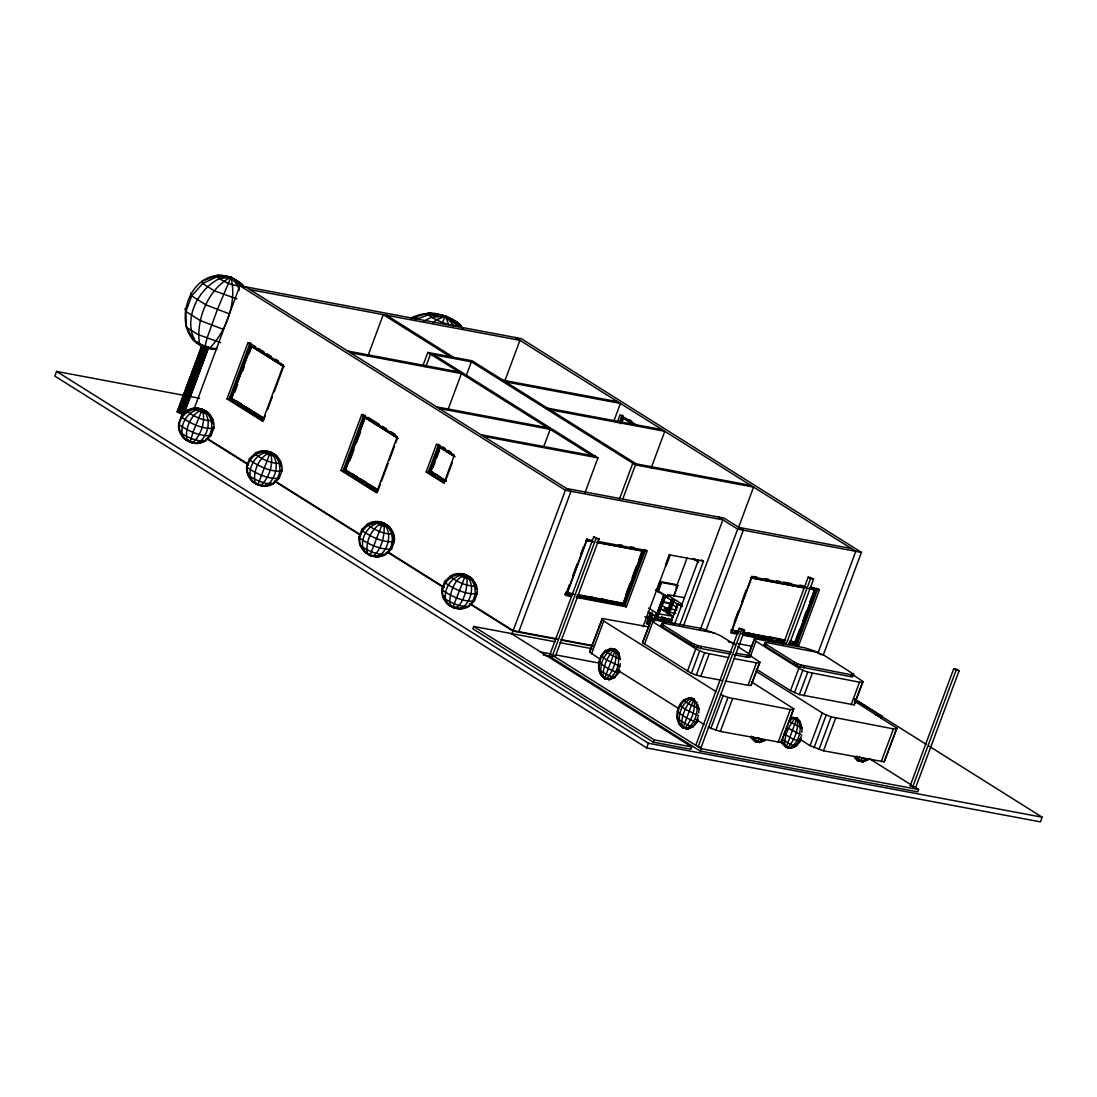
<?xml version="1.0" encoding="UTF-8"?>
<svg xmlns="http://www.w3.org/2000/svg" width="1097" height="1097" viewBox="0 0 1097 1097"><rect width="100%" height="100%" fill="white"/><g stroke="black" fill="none" stroke-linecap="round" stroke-linejoin="round"><path stroke-width="1.5" d="M698.145 719.495L697.185 722.073L693.043 726.804L687.558 728.915L683.047 727.846C673.846 721.456 675.944 706.482 683.829 699.886L688.875 697.829L692.33 698.487M606.216 650.521L605.421 650.617L605.832 651.385L609.863 654.374L620.559 659.544L618.859 653.51L615.417 649.575C599.675 644.542 629.212 660.476 615.417 649.575L610.906 648.505L605.421 650.617C597.536 657.226 595.438 672.187 604.625 678.577L609.137 679.646L613.826 677.631L617.762 672.927L620.326 663.699M698.734 712.968L698.981 708.799L697.706 704.288M801.866 732.33L802.099 728.175L800.399 722.141L796.957 718.206L791.993 717.191L800.399 722.141M244.151 287.414L240.257 282.711L230.973 277.253L219.112 278.748C197.501 289.786 182.596 319.515 195.595 341.976L204.878 347.434L209.829 348.051C226.846 330.197 237.075 301.524 230.973 277.253C183.583 261.689 163.864 348.38 216.795 349.449M608.492 678.44L609.589 679.592L604.625 678.577L615.417 649.575L610.686 648.985C600.47 652.4 596.411 665.838 600.964 675.121L604.625 678.577L609.589 679.592L614.635 677.535L618.763 672.818L619.723 670.226M764.636 739.556L765.048 740.324L759.563 742.436L755.038 741.366L756.148 738.199M801.263 738.857L800.303 741.449L796.175 746.166L790.676 748.277L786.165 747.222L796.957 718.206L792.226 717.616L789.799 718.809M859.691 756.395L858.169 760.742L863.12 761.757L868.166 759.7L867.754 758.932M184.474 395.441L56.591 371.43L54.85 376.106L646.668 747.921L1040.409 821.872L1042.15 817.196L929.008 746.111M183.83 414.213L177.193 411.677L202.04 344.856M177.303 411.992L202.451 344.746M177.892 412.458L202.739 345.637M185.544 392.561L187.313 387.79M193.237 371.869L195.005 367.097M199.75 354.372L201.519 349.6M178.88 412.993L203.727 346.172M180.127 413.514L204.974 346.707M181.43 413.967L206.277 347.146M178.701 423.209L181.416 415.928L187.066 410.58C199.147 402.969 216.136 414.076 213.792 428.296L211.077 435.578L205.427 440.925C193.346 448.522 176.37 437.429 178.701 423.209L179.867 432.232C187.176 437.237 196.486 441.762 205.427 440.925M182.582 414.255L207.443 347.434M183.734 411.855L185.503 407.083M187.875 400.707L192.016 389.572M195.568 380.028L199.709 368.894M203.26 359.35L206.209 351.397M183.432 414.337L208.279 347.516M184.323 412.307L208.581 347.077M184.433 412.623L208.691 347.392M194.073 408.975L239.886 285.755L521.13 338.575L861.433 552.367L823.148 655.307M211.118 432.588L212.749 428.214M247.908 342.744L283.41 365.054L262.526 421.193L227.024 398.883L247.908 342.744L250.719 343.265M263.568 418.231L231.563 398.266L251.048 345.857L283.053 365.822M251.35 345.912L231.563 398.266M234.744 392.287L237.734 384.265M242.506 371.43L244.302 366.617M249.074 353.783L252.049 345.761M263.403 420.837L265.2 416.024M267.586 409.606L272.358 396.785M274.154 391.972L283.698 366.302M246.77 465.964L249.472 458.683L255.121 453.335C267.202 445.739 284.192 456.832 281.847 471.052L279.145 478.347L273.496 483.681C261.415 491.291 244.425 480.184 246.77 465.964L247.936 475.001C255.231 479.992 264.542 484.531 273.496 483.681M367.838 356.114L383.264 314.633L450.14 356.648M340.948 470.462L361.832 414.309L397.333 436.62L376.449 492.772L340.948 470.462L346.57 471.518M363.889 414.707L343.004 470.846L377.094 492.265M365.068 415.448L344.197 471.6L345.692 471.875M377.491 489.81L345.486 469.831L364.972 417.436L396.977 437.401M365.274 417.491L345.486 469.831M349.874 460.644L354.043 449.413M356.429 442.996L360.611 431.765M359.213 536.611L361.914 529.33L367.564 523.982C379.713 516.358 396.593 527.492 394.289 541.699L391.588 548.98L385.938 554.328C373.858 561.938 356.868 550.831 359.213 536.611L360.378 545.634C367.673 550.639 376.984 555.164 385.938 554.328L385.541 553.094M423.085 365.219L427.83 352.466L472.08 360.776L636.164 463.866M377.327 492.416L380.316 484.394M381.509 481.185L388.077 463.537M389.27 460.329L394.632 445.889M395.825 442.681L397.621 437.868M425.855 366.617L430.49 354.139L474.74 362.449M392.164 544.537L393.796 540.163L393.124 532.676L390.806 530.879L387.94 525.477L382.839 522.775L377.752 521.582M447.768 410.251L461.412 373.57L350.409 352.713M426.143 472.039L436.592 443.97L454.336 455.118L443.901 483.201L426.143 472.039L430.367 472.834M438.649 444.354L428.214 472.423L444.6 482.721M439.828 445.094L429.393 473.177L430.888 473.451M446.081 481.076L430.682 471.408L439.732 447.082L454.021 455.927M466.143 375.846L471.367 361.818L635.451 464.895L753.57 487.082L738.487 527.643M446.369 481.13L430.984 471.463L440.034 447.137M433.205 467.212L434.947 462.536M436.688 457.86L439.595 450.058M445.355 481.281L452.321 462.564M504.524 381.783L519.951 340.303L249.951 289.594M442.064 588.664L444.779 581.383L450.428 576.035C462.577 568.411 479.444 579.559 477.154 593.751L474.439 601.046L468.789 606.38C456.709 613.991 439.719 602.884 442.064 588.664L443.229 597.7C450.524 602.692 459.835 607.231 468.789 606.38M474.48 598.043L476.112 593.669M554.931 641.731L473.712 626.469L472.834 628.814L653.346 742.216L690.849 749.265L691.713 746.92L511.216 633.518M543.659 446.877L550.187 429.338L439.184 408.495M512.052 633.668L513.012 631.09L469.612 603.83M557.358 638.92L513.19 630.624L565.394 490.249L239.886 285.755M518.812 631.68L571.016 491.319L245.509 286.811M584.893 492.951L597.947 457.86L433.863 354.77M613.881 420.974L620.408 403.422L505.662 381.879M617.131 422.537L620.038 414.735L638.139 426.116M619.778 421.358L622.095 415.119M620.381 423.661L623.288 415.873M621.492 422.414L623.48 417.902L621.793 422.468M569.398 584.715L566.436 592.654L573.745 594.231M572.936 575.185L577.077 564.064M580.615 554.534L583.563 546.594M566.82 593.216L587.101 538.668M593.683 536.886L596.041 538.38L552.545 655.362L555.548 655.924L599.044 538.942L593.683 536.886L549.309 656.212L700.215 751.02L917.709 791.869L918.587 789.525L914.226 786.796M619.448 499.094L632.777 463.222L750.91 485.409M622.685 499.217L635.451 464.895M651.152 467.994L664.796 431.313L550.05 409.757M600.196 659.228L589.596 652.112L602.349 618.516L648.204 626.785M602.349 618.516L589.596 652.112M591.544 653.785L603.72 621.039L601.773 619.366M625.619 595.15L629.788 583.919M632.174 577.502L636.356 566.285M638.742 559.868L641.718 551.846M623.206 603.213L642.691 550.804L623.439 603.35L577.941 594.711M644.104 549.378L623.219 605.53L622.04 604.776M645.598 549.652L624.714 605.805L576.391 596.727M576.35 597.44L626.346 606.833L647.23 550.68L597.234 541.287M665.385 565.312L669.458 554.396M643.048 626.648L669.732 554.904L703.479 561.239L679.687 625.194M656.541 590.817L659.873 581.561L676.369 584.66L677.795 585.496L673.805 596.178M666.126 565.778L670.198 554.863M657.432 591.365L660.833 582.246L659.941 581.684M657.638 591.475L660.833 582.246M657.871 591.557L661.272 582.438L677.795 585.496M658.104 591.626L661.491 582.493M650.274 612.866L646.339 623.439L647.532 624.193L649.026 624.467L652.962 613.895M647.532 624.193L652.029 612.099M721.991 680.387L700.805 676.41L691.357 673.339L642.527 642.664L651.467 619.352L701.669 628.43L715.093 633.559M651.467 619.352L642.527 642.664M644.488 644.323L652.838 621.876L650.878 620.203M653.469 620.34L656.143 612.88L658.899 613.785M672.077 619.819L655.718 616.569L663.808 595.191L655.334 589.857M663.808 595.191L657.226 613.538L648.546 608.108M654.662 621.08L656.335 616.555L655.156 615.801M657.199 590.213L665.783 595.616L664.261 595.383L657.473 613.634L673.407 616.377L660.284 608.382M657.693 613.689L664.48 595.438M656.692 616.939L657.912 613.662M656.294 620.066L657.418 617.049M657.61 617.172L665.687 595.534M656.719 619.86L657.843 616.829L656.335 616.555M658.968 613.909L665.783 595.616M657.802 620.354L658.927 617.323M678.495 604.804L666.647 597.234L667.689 594.643L684.514 597.687M667.223 597.728L667.689 594.643M660.079 620.888L661.765 616.349M676.918 610.138L667.675 608.396L666.455 611.673L665.55 611.427L663.767 610.645L664.988 607.368L660.888 604.79M664.563 611.056L665.783 607.779L664.988 607.368M661.258 621.629L662.945 617.09M665.55 611.427L666.77 608.149L667.675 608.396M730.547 654.059L700.668 648.45L693.565 646.133L662.492 626.936L661.025 625.688L661.71 623.809L664.371 623.343L714.27 632.969L720.935 635.917L734.99 644.748M662.903 620.6L664.028 617.584M662.149 623.178L661.025 625.688M662.753 621.903L663.877 618.886M663.63 620.957L664.782 617.858M666.51 613.196L671.707 599.223M676.04 587.663L687.065 558.03M664.398 620.888L665.522 617.872M673.668 596.178L677.699 585.414M662.492 626.936L663.178 625.071L661.71 623.809M664.234 623.261L665.961 618.598M667.689 613.936L672.886 599.963M666.304 621.985L667.47 618.886M669.197 614.224L674.394 600.251M666.592 622.808L668.279 618.269L669.472 619.01L668.347 622.04M669.842 622.314L670.966 619.298M671.474 619.778L672.694 616.514M673.764 623.946L670.843 622.095L677.658 603.803L682.43 606.051M670.939 622.177L677.795 603.803L681.964 606.586M674.669 623.96L698.446 560.06M683.445 625.893L722.882 519.841L565.394 490.249M646.668 747.921L648.409 743.245L56.591 371.43M653.346 742.216L654.21 739.872L473.712 626.469M690.603 644.597L691.288 642.732L663.178 625.071M693.565 646.133L694.264 644.268L691.288 642.732M700.311 629.623L737.678 529.138L718.453 517.044M687.394 671.282L695.745 648.821L652.838 621.876M697.253 647.545L697.953 645.667L731.246 652.194M705.933 630.679L743.313 530.194L724.075 518.099L566.573 488.522M691.357 673.339L699.708 650.878L695.745 648.821M700.668 648.45L701.353 646.572M696.266 675.217L704.617 652.756L728.71 657.624M700.805 676.41L709.169 653.949M698.103 717.027L696.184 722.196L692.248 726.9L687.558 728.915L683.047 727.846L679.386 724.39L677.11 717.973M734.181 622.177L738.322 611.056M741.86 601.526L746.001 590.419M731.013 632.283L751.898 576.131M695.759 745.329L739.268 628.362L742.271 628.924L744.63 630.405L701.134 747.386L698.131 746.824L741.641 629.843L739.268 628.362M700.215 751.02L701.093 748.675L550.173 653.867M751.486 681.827L793.83 708.868L781.078 742.477L720.372 731.425L710.911 728.339L723.101 695.58L720.455 694.223M715.82 730.218L728.01 697.459L790.293 709.512L793.254 709.718L793.83 708.868M733.879 654.69L747.153 657.185L747.852 655.307L750.513 654.827L737.801 646.517M748.634 654.004L754.585 638.728L804.787 647.806L814.248 650.878L821.063 654.731M748.62 654.758L754.585 638.728M720.372 731.425L732.549 698.666M747.153 657.185L749.374 657.336L750.074 655.457M750.513 654.827L749.374 657.336M749.991 657.281L755.956 641.238L754.009 639.565M725.254 681.004L748.058 685.282L756.409 662.821L759.371 663.041L759.947 662.19L749.416 655.128M764.143 645.05L765.267 642.554L767.489 642.705L817.402 652.345L824.053 655.279L853.631 674.202L852.506 676.698L850.285 676.547L800.371 666.907L793.721 663.973L765.61 646.311L764.143 645.05L765.267 642.554M748.058 685.282L751.02 685.488L759.371 663.041M765.61 646.311L766.309 644.433L764.842 643.185M759.947 662.19L751.02 685.488M783.148 644.474L808.174 577.173L811.177 577.735L813.535 579.23L789.113 644.926M786.11 644.364L810.546 578.668L808.174 577.173M794.927 642.047L799.699 629.212M802.675 621.19L806.254 611.577M809.833 601.951L814.015 590.721M795.49 642.088L814.989 589.679L795.736 642.225L790.539 641.155M816.387 588.253L795.503 644.405L794.324 643.651M817.896 588.527L797.012 644.679L788.784 643.13M788.757 643.843L798.643 645.708L819.514 589.555L809.641 587.704M793.721 663.973L794.42 662.094L766.309 644.433M796.696 665.509L797.396 663.63L794.42 662.094M852.534 674.49L863.065 681.552L854.138 704.864L799.384 694.579L790.512 690.657L798.863 668.196L755.956 641.238M800.371 666.907L801.071 665.043L850.984 674.682L853.631 674.202M794.475 692.701L802.826 670.24L798.863 668.196M803.786 667.812L804.485 665.948M778.116 742.271L790.293 709.512M781.078 742.477L793.254 709.718M799.384 694.579L807.749 672.118L859.541 682.197L862.489 682.403L863.065 681.552M818.101 652.701L855.811 551.311L515.508 337.519M803.936 695.786L812.287 673.325M801.221 736.389L799.302 741.558L795.366 746.262L790.676 748.277L786.165 747.222L782.504 743.752L781.256 740.338M854.604 701.189L896.962 728.243L884.196 761.839L823.49 750.787L810.066 745.658L822.256 712.913L755.902 671.213M814.043 747.715L826.219 714.956L822.256 712.913M818.952 749.58L831.128 716.835L893.424 728.874L896.372 729.08L896.962 728.243M850.285 676.547L850.984 674.682M823.49 750.787L835.667 718.028M852.506 676.698L853.192 674.833M851.176 704.658L859.541 682.197M854.138 704.864L862.489 682.403M881.179 718.535L882.043 716.204L854.494 698.885M881.234 761.633L893.424 728.874M884.196 761.839L896.372 729.08M910.263 785.617L953.759 668.649L956.762 669.211L959.135 670.692L915.625 787.673L910.263 785.617L913.253 786.179M912.622 787.111L956.131 670.13L953.759 668.649M697.281 702.779L688.875 697.829L693.839 698.844L683.047 727.846L687.997 728.861L686.9 727.709M457.243 322.161C443.339 312.837 426.171 310.204 410.936 318.116L427.761 313.427L431.203 317.28L442.283 322.559L445.519 316.238L457.243 322.161L462.934 328.51M666.647 597.234L667.703 597.042M670.843 622.095L671.817 622.726M694.648 723.581L696.664 721.127L697.185 722.073L696.184 722.196L686.612 717.959L679.77 713.653L677.302 711.062L678.289 710.952M792.116 747.208L795.764 745.412L799.782 740.489M764.252 740.42L759.659 738.624L757.012 741.449L755.038 741.366L751.157 737.486L755.038 741.366L759.563 742.436L765.048 740.324M432.753 323.231L436.126 319.926L445.519 316.238L460.178 324.451L462.427 328.702M412.198 319.227L414.529 317.033L417.559 317.348M762.36 739.817L758.507 742.107L751.376 737.911M868.166 759.7L865.478 759.193L861.625 761.469L858.169 760.742L854.714 756.807M424.182 321.16L431.203 317.28L445.519 316.238L460.685 326.015L454.501 326.166L442.283 322.559M217.467 347.626L214.518 349.203L199.599 344.143C195.417 320.009 208.457 288.182 230.973 277.253L240.257 282.711M613.004 677.37L609.356 679.18L604.625 678.577L600.745 674.696L604.625 678.577L608.095 679.317C617.858 674.161 621.999 658.611 615.417 649.575L611.55 649.712C603.007 654.799 598.784 666.414 601.842 675.848L606.6 678.659C613.264 671.09 617.707 659.599 615.417 649.575L612.935 650.644C606.806 657.761 602.829 667.319 603.213 676.78L604.625 678.577L607.203 678.495M691.425 726.639L687.778 728.435L683.047 727.846L679.153 723.965L682.142 724.898M762.209 740.763L760.002 742.381L755.038 741.366L752.254 738.638L751.664 736.101M866.534 759.535L862.9 761.332L858.169 760.742L854.508 757.273M693.839 698.844L689.972 698.981C681.415 704.068 677.206 715.683 680.25 725.117L685.008 727.914C691.686 720.359 696.129 708.854 693.839 698.844L691.343 699.913C685.227 707.03 681.251 716.574 681.621 726.049L683.047 727.846L686.503 728.586C696.28 723.43 700.407 707.88 693.839 698.844L689.108 698.24C680.661 700.928 676.918 710.486 677.521 718.727L687.654 725.103L692.248 726.9L693.043 726.804L692.632 726.036M799.878 721.127L796.957 718.206L794.475 719.275C788.345 726.392 784.369 735.95 784.753 745.412L786.165 747.222L791.129 748.236L786.165 747.222L782.504 743.752L781.571 740.928M867.37 759.782L862.681 761.798L855.372 758.013M199.201 441.995L203.576 440.267M267.257 484.764L271.631 483.023M382.62 554.246L378.246 555.987L378.465 556.659M414.831 319.858L428.269 314.99L445.519 316.238L458.697 326.618M243.068 285.837L230.973 277.253L216.315 275.621L216.726 276.883C224.241 282.039 233.839 286.715 243.068 285.837L242.656 284.576L230.973 277.253L217.933 275.128L201.958 281.257L202.698 283.547L214.217 290.774L236.883 298.864M185.681 325.014L192.784 338.85L194.416 338.356M177.193 411.677L178.441 411.649M181.046 430.531L179.469 430.998L183.775 438.443L190.151 442.132L195.252 443.325L200.545 441.049C209.006 433.233 211.556 417.546 202.342 409.373L197.241 408.18M211.077 435.578C199.915 436.633 188.314 430.984 179.209 424.745C181.019 412.17 196.911 404.135 207.429 412.061L209.582 416.12M249.101 473.287L247.524 473.767L251.844 481.199L258.22 484.888L263.307 486.094L268.614 483.804C277.061 475.988 279.625 460.301 270.397 452.129L265.296 450.936M279.145 478.347C267.983 479.389 256.369 473.739 247.264 467.514C249.074 454.926 264.967 446.89 275.484 454.83L276.924 457.531M375.037 521.651L382.839 522.775L389.449 527.15L381.386 525.641L375.037 521.651L382.839 522.775L389.216 526.464L393.535 533.91C384.581 534.746 375.27 530.221 367.975 525.216L367.564 523.982L372.459 523.859M363.889 528.727L361.914 529.33L362.421 530.866C371.526 537.105 383.141 542.754 394.289 541.699L393.796 540.163M364.931 550.9L364.067 551.16L359.981 544.414M451.991 575.568L450.428 576.035L450.826 577.269C458.121 582.274 467.432 586.799 476.386 585.963L472.08 578.53L465.704 574.828L460.603 573.635M457.888 573.704L465.704 574.828L472.3 579.202L464.25 577.694L457.888 573.704L465.704 574.828L470.791 577.529L472.231 580.231M444.408 595.986L442.831 596.466L447.137 603.899L453.514 607.587L458.615 608.794L463.908 606.504C472.368 598.688 474.919 583.001 465.704 574.828C455.214 572.181 444.381 579.669 442.571 590.213C451.662 596.439 463.277 602.088 474.439 601.046M447.795 602.952L446.918 603.213L453.514 607.587L460.452 608.986L467.212 606.86C478.402 599.497 477.606 581.053 465.704 574.828C453.088 574.06 443.586 587.677 445.547 599.497L448.426 604.9L453.514 607.587L461.33 608.725L461.097 608.04M602.28 655.224L601.279 655.348L601.8 656.294L606.833 660.024L620.162 666.469M599.881 661.683L598.88 661.793L599.401 662.753L608.191 668.69L617.762 672.927L618.763 672.818L618.255 671.858M599.483 668.622L598.688 668.704L600.662 670.788L606.147 674.23L613.826 677.631L614.635 677.535L614.224 676.78M684.624 699.79L683.829 699.886L684.24 700.64L688.285 703.643L698.981 708.799M680.702 704.493L679.701 704.603L680.209 705.563L685.255 709.293L698.583 715.738M783.765 743.615L782.271 743.327L786.165 747.222L789.634 747.948C799.398 742.792 803.525 727.242 796.957 718.206L793.09 718.343L788.935 721.332L802.099 728.175M800.303 741.449L793.584 739.323L783.916 733.728M184.872 438.635L190.151 442.132L197.09 443.531L203.864 441.405C215.039 434.042 214.244 415.598 202.342 409.373L194.526 408.249L200.888 412.239L208.937 413.747L202.342 409.373L195.403 407.974L187.066 410.58L187.464 411.814C194.772 416.819 204.083 421.344 213.024 420.508L208.718 413.062L202.342 409.373C189.726 408.591 180.223 422.222 182.184 434.042L185.064 439.431L190.151 442.132L193.305 441.858M261.36 484.613L258.22 484.888L253.119 482.2L250.253 476.797C248.292 464.977 257.781 451.361 270.397 452.129L276.773 455.831L281.093 463.263C272.138 464.1 262.827 459.574 255.532 454.569L255.121 453.335L263.458 450.744L270.397 452.129L276.993 456.503L268.943 454.994L262.594 451.004L270.397 452.129C282.299 458.354 283.095 476.797 271.919 484.161L265.145 486.286L258.22 484.888L252.941 481.391M456.667 607.313L453.514 607.587L450.085 604.804M751.157 737.486L755.038 741.366L758.905 741.229M782.723 743.286L786.165 747.222L788.743 747.126M187.861 440.267L190.151 442.132L193.195 442.31M261.251 485.066L258.22 484.888L255.93 483.037M372.185 555.617L376.724 555.891M456.558 607.765L450.579 606.065C447.137 596.521 456.366 571.51 468.638 576.364M192.784 338.85L193.209 340.125L204.878 347.434L209.774 347.982M213.024 348.352L216.287 348.709M221.347 275.484L230.973 277.253L241.45 286.331M753.584 736.69L753.625 739.57L755.038 741.366L758.192 741.764M188.218 439.911L190.151 442.132L197.967 443.257L197.748 442.571M376.902 556.44L370.663 555.535L365.575 552.847L362.696 547.444C360.735 535.624 370.224 522.007 382.839 522.775C394.755 529.001 395.537 547.444 384.361 554.808L377.601 556.933L370.663 555.535L364.067 551.16L370.663 555.535L375.764 556.741L381.057 554.451C389.517 546.635 392.068 530.948 382.839 522.775C372.363 520.129 361.53 527.616 359.706 538.147C368.811 544.386 380.426 550.036 391.588 548.98L391.081 547.444M448.728 324.739L445.519 316.238L427.761 313.427L429.75 312.823L445.519 316.238L454.501 326.166M196.816 341.716L204.878 347.434L216.301 349.299M347.749 351.04L458.752 371.897M503.002 380.206L617.748 401.749M622.904 417.271L621.396 416.997L633.929 424.868M547.389 408.084L662.135 429.64M436.524 406.822L547.526 427.665M480.911 434.7L595.287 456.187M483.571 436.373L597.947 457.86M231.275 397.69L229.78 397.402L263.87 418.821M227.024 398.883L231.234 399.678M231.769 400.295L230.26 400.021L251.144 343.868L249.965 343.128L229.081 399.281L263.17 420.7M189.52 396.387L199.613 398.293M738.871 527.396L851.368 548.527M737.678 529.138L861.433 552.367M596.041 538.38L599.044 538.942M810.546 578.668L813.535 579.23M618.927 544.647L622.273 545.278M630.597 546.841L633.929 547.472M592.229 540.355L587.224 539.409L566.354 595.561L571.345 596.494M585.935 540.245L592.641 541.507M597.673 542.453L642.924 550.955M586.566 540.574L593.244 541.822M596.576 542.453L644.899 551.53M753.68 576.474L756.985 577.091M765.212 578.64L768.503 579.257M776.731 580.807L780.022 581.424M783.313 582.041L791.554 583.59M799.782 585.126L803.073 585.743M811.3 587.293L814.605 587.91M806.35 587.087L752.021 576.871L731.137 633.024L737.719 634.258M750.485 577.557L805.294 587.965M808.366 588.431L815.222 589.829M751.349 578.037L804.019 587.937M808.969 588.856L817.196 590.405M662.903 601.636L666.688 602.349M662.766 602.267L670.829 603.775L669.362 602.843M565.901 592.229L569.233 592.86M589.226 596.617L592.558 597.248M600.895 598.811L604.228 599.428M566.203 592.503L572.908 593.765M577.077 594.862L625.413 603.94L624.234 603.185M669.54 612.249L675.697 613.415M565.202 594.108L571.866 595.356M576.871 596.302L596.864 600.059M600.196 600.676L621.862 604.749M564.722 594.533L571.386 595.794M741.641 629.843L744.63 630.405M956.131 670.13L959.135 670.692M747.139 632.791L750.43 633.408M770.176 637.124L773.481 637.741M776.772 638.358L780.063 638.975M731 629.966L739.268 631.515M742.573 632.146L785.575 640.223M731.233 630.117L739.501 631.666M742.806 632.297L784.533 640.333M789.47 641.265L797.711 642.815L796.518 642.06M667.099 619.846L672.091 620.792M734.908 632.503L738.212 633.12M741.503 633.737L754.667 636.205M757.958 636.822L772.782 639.606M776.073 640.223L784.3 641.772M792.528 643.322L795.832 643.939M731.164 632.311L737.746 633.545M742.683 634.477L785.479 642.513M644.803 616.829L648.121 617.46M651.453 618.077L654.786 618.708M657.734 619.257L661.436 619.956M742.669 635.19L785.466 643.226M646.284 617.611L654.607 619.174M657.939 619.805L661.258 620.422M728.23 641.814L734.825 643.048M738.13 643.665L751.335 646.147M736.238 653.126L747.852 655.307M733.605 658.543L756.409 662.821M560.69 639.551L592.353 645.502M513.012 631.09L556.577 639.277M561.595 640.223L593.436 646.202M559.977 642.677L591.927 648.67M540.807 652.112L550.886 654.004M555.192 654.813L599.661 663.164M875.516 714.97L882.043 716.204M543.289 655.074L552.655 656.829M654.21 739.872L691.713 746.92M701.093 748.675L918.587 789.525M648.409 743.245L1042.15 817.196M220.607 342.634L197.94 334.53L186.435 327.304L185.9 311.521L184.968 308.668M433.946 313.262L445.519 316.238M801.701 735.1L786.316 727.27M439.719 314.688L444.546 316.334M226.023 276.65L229.959 277.98M229.067 313.715L206.058 304.925L191.701 295.902L190.768 293.05M223.253 329.333L200.244 320.543L185.9 311.521L191.701 295.902L202.698 283.547L216.726 276.883L230.973 277.253L238.035 285.974L239.05 290.623M199.764 408.797L205.276 410.909M267.819 451.553L273.331 453.664M380.261 522.199L385.787 524.311M463.126 574.252L465.951 575.212M669.143 602.87L670.911 603.665M665.783 607.779L666.77 608.149M797.396 663.63L801.071 665.043M802.826 670.24L807.749 672.118M694.264 644.268L697.953 645.667M699.708 650.878L704.617 652.756M826.219 714.956L831.128 716.835M723.101 695.58L728.01 697.459M446.164 316.882L452.321 319.501M233.771 279.488L236.266 280.558M865.478 759.193L862.777 758L860.13 760.811L858.169 760.742L854.275 756.848M655.718 616.569L648.08 611.852M708.278 726.982L710.911 728.339M757.602 737.554L759.659 738.624M182.143 412.911L183.144 413.446M629.061 419.493L631.845 421.248M623.192 417.847L633.422 424.155M386.638 315.278L453.514 357.293M427.83 352.466L591.914 455.557M701.257 559.854L703.479 561.239M694.799 558.922L697.665 560.732M692.728 558.538L698.46 562.144M795.311 643.61L798.643 645.708M856.483 700.544L926.101 744.287M442.749 446.932L445.478 448.646M448.207 450.36L450.936 452.074M439.732 447.082L455.118 456.75M437.95 446.232L454.336 456.517M668.1 595.397L682.183 604.241M672.283 604.516L677.754 607.957M252.804 344.911L255.642 346.693M258.481 348.476L264.171 352.055M267.01 353.837L271.274 356.511M275.525 359.185L278.377 360.968M368.153 417.381L379.507 424.525M382.359 426.308L386.61 428.982M390.875 431.656L395.139 434.33M251.048 345.857L284.192 366.672M364.972 417.436L398.115 438.252M249.266 344.993L283.355 366.412M363.189 416.572L397.279 437.991M661.038 608.931L663.767 610.645M756.19 669.088L790.512 690.657M430.408 470.832L433.137 472.56M435.866 474.274L441.323 477.702M428.9 470.558L445.286 480.856M429.709 472.711L435.166 476.139M437.909 477.853L441.995 480.431M869.249 758.534L911.333 784.972M623.014 604.735L626.346 606.833M647.847 623.727L649.026 624.467M798.534 738.404L810.066 745.658M565.037 594.08L566.217 594.821M603.72 621.039L716.245 691.727M236.966 401.255L241.217 403.929M245.481 406.617L251.158 410.182M254.01 411.965L262.526 417.313M352.302 473.726L356.566 476.4M360.831 479.074L366.508 482.653M369.346 484.435L375.037 488M343.704 468.981L377.793 490.4M230.589 399.555L261.826 419.191M344.513 471.134L348.764 473.808M351.616 475.591L362.97 482.735M365.808 484.517L377.176 491.662M617.515 670.102L678.097 708.168M695.416 719.042L704.068 724.486M207.182 438.375L246.866 463.304M275.388 481.226L360.79 534.883M387.735 551.805L444.203 587.279M470.065 603.542L513.19 630.624M206.318 438.416L248.279 464.771M274.319 481.13L359.665 534.76M387.159 552.024L443.572 587.471M368.373 553.683L370.663 555.535L367.728 553.999C364.519 542.645 372.034 526.217 383.086 523.159M862.023 760.591L863.12 761.757L858.169 760.742L855.578 757.78M855.77 757.136L858.169 760.742L856.743 758.932L856.702 756.052M784.574 744.808L786.165 747.222M752.652 737.76L755.038 741.366M680.647 724.239L683.047 727.846L679.605 723.91L677.905 717.877M602.239 674.97L604.625 678.577M270.644 452.513C259.591 455.57 252.077 471.998 255.272 483.352L260.798 485.464C269.519 477.648 273.976 463.387 270.397 452.129L257.973 484.504L266.023 486.012L265.803 485.34M202.588 409.757C191.522 412.815 184.008 429.242 187.217 440.596L192.729 442.708C201.464 434.892 205.921 420.617 202.342 409.373L192.99 432.177L190.151 442.132M795.764 745.412L796.175 746.166L795.366 746.262L790.786 744.479L782.202 739.419L783.368 744.479L788.14 747.29C794.804 739.721 799.247 728.23 796.957 718.206M476.647 592.215L477.154 593.751C465.992 594.807 454.377 589.158 445.272 582.918L444.779 581.383M281.353 469.516L281.847 471.052C270.685 472.108 259.084 466.458 249.979 460.219L249.472 458.683M213.284 426.76L213.792 428.296C202.63 429.338 191.015 423.689 181.924 417.463L181.416 415.928M599.908 670.116L601.183 674.641M231.261 278.432L230.973 277.253L217.288 309.711L206.949 338.383L204.878 347.434M855.276 700.133L855.591 703.246M475.988 584.728L476.386 589.226M280.681 462.029L281.079 466.527M212.626 419.273L213.024 423.757M384.211 526.601C384.224 537.077 381.701 549.186 373.241 556.11L370.416 555.151L371.43 551.599L382.839 522.775L384.211 526.601M467.061 578.654C467.075 589.13 464.552 601.252 456.091 608.163L453.267 607.203L454.281 603.652L465.704 574.828L467.061 578.654"/></g></svg>
